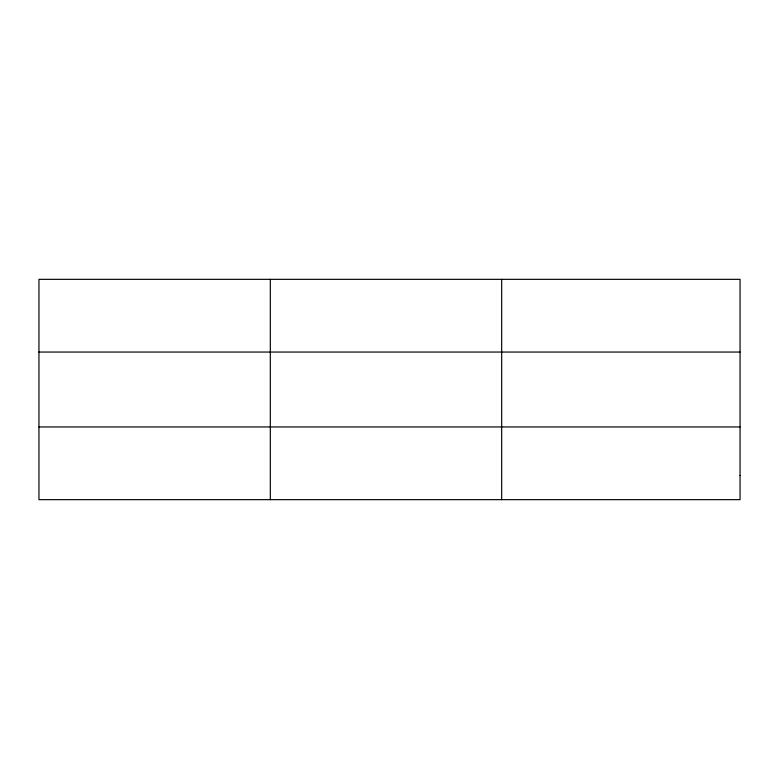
<?xml version="1.0" encoding="UTF-8"?>
<svg xmlns="http://www.w3.org/2000/svg" width="779" height="779" viewBox="0 0 779 779"><rect width="100%" height="100%" fill="white"/><g stroke="black" fill="none" stroke-linecap="round" stroke-linejoin="round"><path stroke-width="1.17" d="M270.313 279.34L270.313 499.66M501.676 279.34L501.676 499.66M38.95 352.05L740.05 352.05M38.95 426.95L740.05 426.95M740.05 475.424L740.05 499.66L38.95 499.66L38.95 279.34L740.05 279.34L740.05 475.424"/></g></svg>
